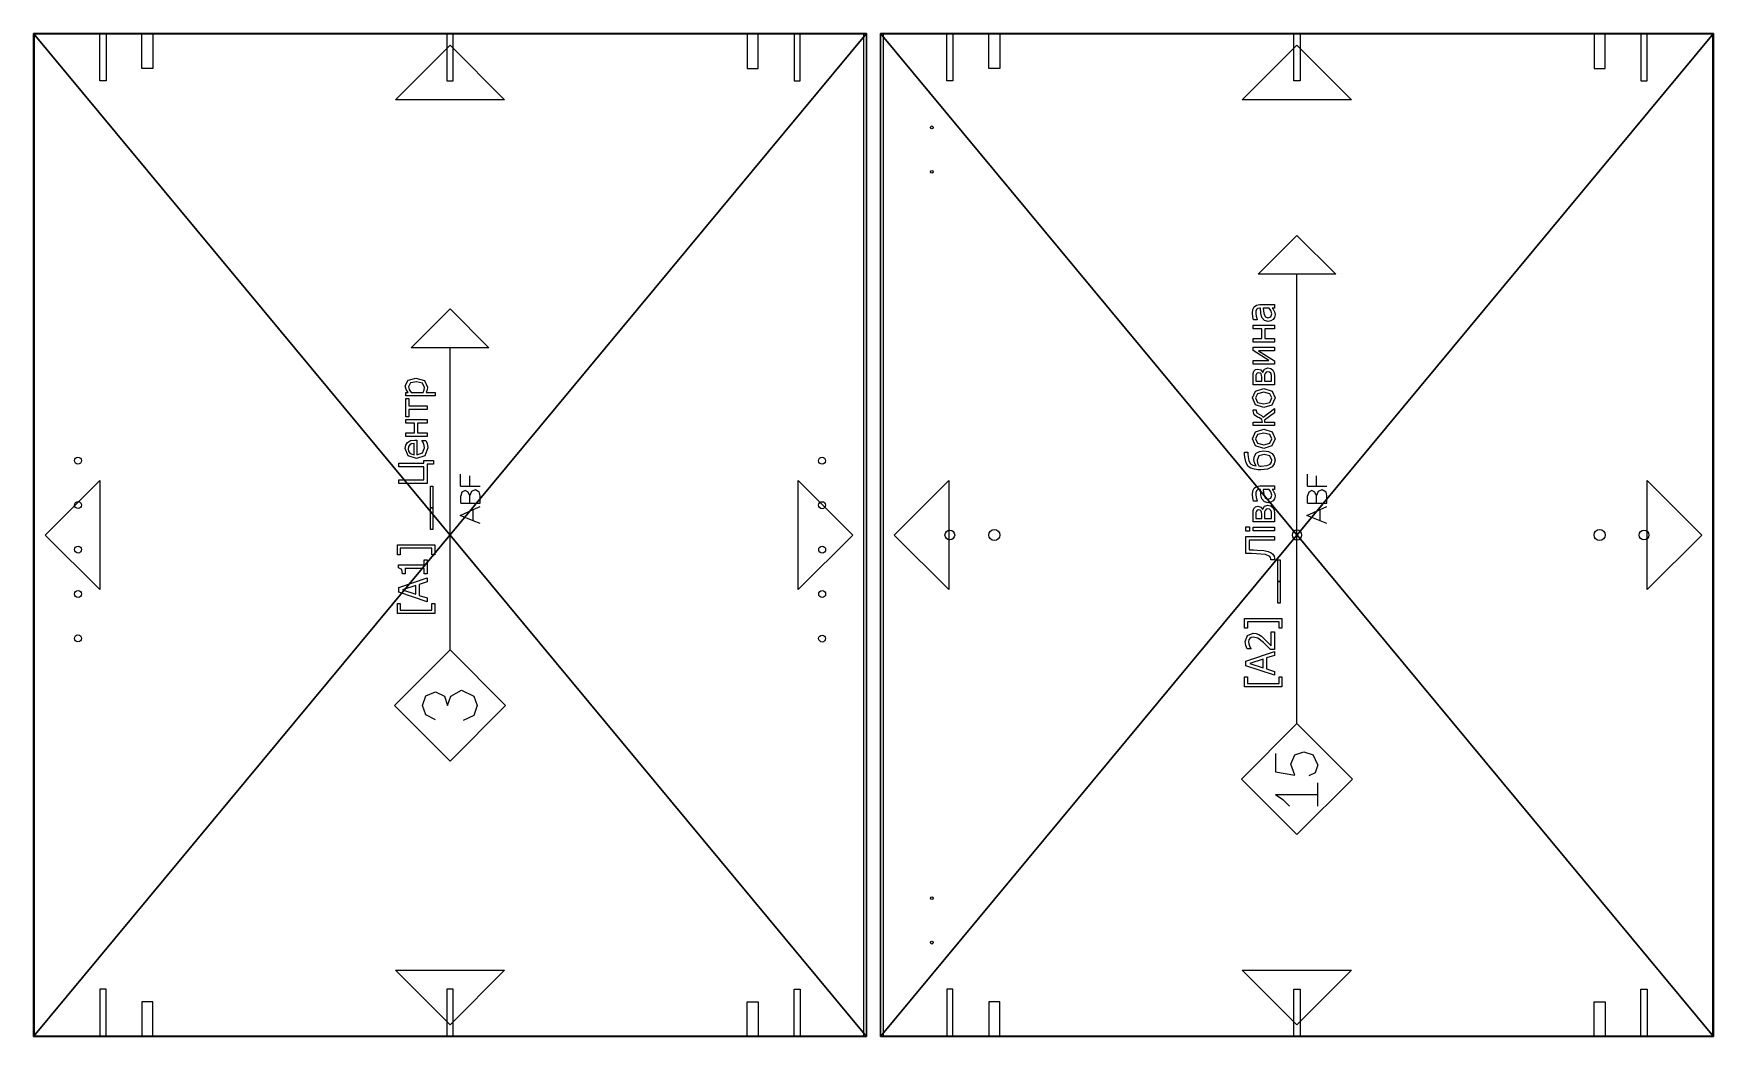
# Model space of a CAD drawing. Header units: millimetres. Extents: x -45532 to 18, y -11338 to 4436.
# Drawn here: x -28634 to -27424, y 0 to 722 of the extents above; entities that cross this region are included whole.
import ezdxf

# ---------------------------------------------------------------- set-up
doc = ezdxf.new("R2010")
doc.units = ezdxf.units.MM
doc.header["$LTSCALE"] = 25.4
doc.layers.get('0').update_dxf_attribs({"true_color": 0xffffff})
for name, color, linetype, true_color in [('-', 216, 'Continuous', 0x770077), ('ABF_cuttingLines', 134, 'Continuous', 0x009987), ('ABF_D5.0_DEPTH8', 252, 'Continuous', 0x777799), ('ABF_edgeBanding', 252, 'Continuous', 0x777799), ('ABF_Label', 190, 'Continuous', 0x9900ff), ('D7-DEPTHF-$44817', 134, 'Continuous', 0x009987), ('D8-DEPTH12-$38878', 252, 'Continuous', 0x777799), ('DEPTH3.0-ARTICLE46331', 134, 'Continuous', 0x009987), ('DSIDE-4.5', 190, 'Continuous', 0x9900ff), ('DSIDE-8', 22, 'Continuous', 0xcc4400), ('Dside4.5', 134, 'Continuous', 0x009987)]:
    doc.layers.add(name, color=color, linetype=linetype, true_color=true_color)

# ---------------------------------------------------------------- blocks, each defined once
blk = doc.blocks.new('Group302#1')
at = {"layer": 'DSIDE-4.5', "color": 0, "extrusion": (0, 1, -4.99939e-16)}
blk.add_circle((0, -9), 2.25, dxfattribs=at)
at = {"layer": 'DSIDE-8', "color": 0, "extrusion": (0, 1, -4.99939e-16)}
blk.add_circle((-32, -9), 4, dxfattribs=at)
blk = doc.blocks.new('Group303#1')
at = {"layer": 'DSIDE-4.5', "color": 0}
blk.add_polyline3d([(2.25, 0, 0), (2.25, 34, 0), (-2.25, 34, 0), (-2.25, 0, 0), (2.25, 0, 0)], close=True, dxfattribs=at)
at = {"layer": 'DSIDE-8', "color": 0}
blk.add_polyline3d([(36, 0, 0), (36, 25, 0), (28, 25, 0), (28, 0, 0), (36, 0, 0)], close=True, dxfattribs=at)
blk = doc.blocks.new('Group306#1')
at = {"layer": 'DSIDE-4.5', "color": 0, "extrusion": (0, 1, -4.99939e-16)}
blk.add_circle((0, -9), 2.25, dxfattribs=at)
at = {"layer": 'DSIDE-8', "color": 0, "extrusion": (0, 1, -4.99939e-16)}
blk.add_circle((32, -9), 4, dxfattribs=at)
blk = doc.blocks.new('Group307#1')
at = {"layer": 'DSIDE-4.5', "color": 0}
blk.add_polyline3d([(-2.25, 0, 0), (-2.25, 34, 0), (2.25, 34, 0), (2.25, 0, 0), (-2.25, 0, 0)], close=True, dxfattribs=at)
at = {"layer": 'DSIDE-8', "color": 0}
blk.add_polyline3d([(-36, 0, 0), (-36, 25, 0), (-28, 25, 0), (-28, 0, 0), (-36, 0, 0)], close=True, dxfattribs=at)
blk = doc.blocks.new('Group310#2')
at = {"layer": 'DSIDE-4.5', "color": 0, "extrusion": (0, -1, 4.99939e-16)}
blk.add_circle((0, -9), 2.25, dxfattribs=at)
at = {"layer": 'DSIDE-8', "color": 0, "extrusion": (0, -1, 4.99939e-16)}
blk.add_circle((32, -9), 4, dxfattribs=at)
blk = doc.blocks.new('Group311#1')
at = {"layer": 'DSIDE-4.5', "color": 0}
blk.add_polyline3d([(2.25, 0, 0), (2.25, -34, 0), (-2.25, -34, 0), (-2.25, 0, 0), (2.25, 0, 0)], close=True, dxfattribs=at)
at = {"layer": 'DSIDE-8', "color": 0}
blk.add_polyline3d([(36, 0, 0), (36, -25, 0), (28, -25, 0), (28, 0, 0), (36, 0, 0)], close=True, dxfattribs=at)
blk = doc.blocks.new('Group314#2')
at = {"layer": 'DSIDE-4.5', "color": 0, "extrusion": (0, -1, 4.99939e-16)}
blk.add_circle((0, -9), 2.25, dxfattribs=at)
at = {"layer": 'DSIDE-8', "color": 0, "extrusion": (0, -1, 4.99939e-16)}
blk.add_circle((-32, -9), 4, dxfattribs=at)
blk = doc.blocks.new('Group315#1')
at = {"layer": 'DSIDE-4.5', "color": 0}
blk.add_polyline3d([(-2.25, 0, 0), (-2.25, -34, 0), (2.25, -34, 0), (2.25, 0, 0), (-2.25, 0, 0)], close=True, dxfattribs=at)
at = {"layer": 'DSIDE-8', "color": 0}
blk.add_polyline3d([(-36, 0, 0), (-36, -25, 0), (-28, -25, 0), (-28, 0, 0), (-36, 0, 0)], close=True, dxfattribs=at)
blk = doc.blocks.new('Group313#2')
at = {"layer": 'Dside4.5', "color": 0, "extrusion": (0, -1, 0)}
blk.add_circle((0, -9), 2.25, dxfattribs=at)
blk = doc.blocks.new('Group314#3')
at = {"layer": 'Dside4.5', "color": 0}
blk.add_polyline3d([(-2.25, 0, 0), (-2.25, 34, 0), (2.25, 34, 0), (2.25, 0, 0), (-2.25, 0, 0)], close=True, dxfattribs=at)
blk = doc.blocks.new('Group316#2')
at = {"layer": 'Dside4.5', "color": 0, "extrusion": (0, 1, 0)}
blk.add_circle((0, -9), 2.25, dxfattribs=at)
blk = doc.blocks.new('Group317#1')
at = {"layer": 'Dside4.5', "color": 0}
blk.add_polyline3d([(2.25, 0, 0), (2.25, -34, 0), (-2.25, -34, 0), (-2.25, 0, 0), (2.25, 0, 0)], close=True, dxfattribs=at)
blk = doc.blocks.new('Group337#1')
at = {"layer": 'D7-DEPTHF-$44817', "color": 0}
blk.add_circle((0, -9), 3.5, dxfattribs=at)
at = {"layer": 'D8-DEPTH12-$38878', "color": 0}
blk.add_circle((32, -9), 4, dxfattribs=at)
blk = doc.blocks.new('Group341#1')
at = {"layer": 'D7-DEPTHF-$44817', "color": 0}
blk.add_circle((0, -9), 3.5, dxfattribs=at)
at = {"layer": 'D8-DEPTH12-$38878', "color": 0}
blk.add_circle((-32, -9), 4, dxfattribs=at)
blk = doc.blocks.new('Group348#1')
at = {"layer": 'D7-DEPTHF-$44817', "color": 0, "extrusion": (0, -4.99939e-16, -1)}
blk.add_circle((0, -9, 18), 3.5, dxfattribs=at)
blk = doc.blocks.new('Group373#1')
at = {"layer": 'DEPTH3.0-ARTICLE46331', "color": 0}
for centre in [(37, 16), (37, -16)]:
    blk.add_circle(centre, 1, dxfattribs=at)
blk = doc.blocks.new('Group375#1')
at = {"layer": 'DEPTH3.0-ARTICLE46331', "color": 0}
for centre in [(37, 16), (37, -16)]:
    blk.add_circle(centre, 1, dxfattribs=at)
blk = doc.blocks.new('Group1131#1')
at = {"layer": 'ABF_Label', "color": 0}
for p, q in [((-69.48, 6.86), (-69.48, 23.92)), ((-69.48, 23.92), (-64.92, 23.92)), ((-64.92, 23.92), (-64.92, 22.67)), ((-64.15, 10.29), (-59.76, 23.33)), ((-59.76, 23.33), (-57.62, 23.33)), ((-57.62, 23.33), (-53.22, 10.29)), ((-52.08, 22.82), (-50.57, 23.35)), ((-50.57, 23.35), (-48.74, 23.6)), ((-48.74, 23.6), (-45.88, 22.64)), ((-42.66, 22.67), (-42.66, 23.92)), ((-42.66, 23.92), (-38.1, 23.92)), ((-38.1, 23.92), (-38.1, 6.86)), ((-8.47, 20.74), (-8.4, 23.33)), ((-8.4, 23.33), (-0.63, 23.33)), ((-0.63, 23.33), (-0.63, 10.29)), ((1.81, 21.71), (1.81, 23.42)), ((1.81, 23.42), (3.68, 23.42)), ((3.68, 23.42), (3.68, 21.71)), ((31.37, 22.26), (32.99, 23.29)), ((32.99, 23.29), (35.65, 23.82)), ((35.65, 23.82), (36.91, 23.92)), ((36.91, 23.92), (37.93, 24)), ((37.93, 24), (37.93, 22.48)), ((-64.92, 22.67), (-67.94, 22.67)), ((-67.94, 22.67), (-67.94, 8.11)), ((-58.73, 21.56), (-60.74, 15.42)), ((-60.74, 15.42), (-56.72, 15.42)), ((-56.72, 15.42), (-58.73, 21.56)), ((-52.08, 20.96), (-52.08, 22.82)), ((-51.99, 20.96), (-52.08, 20.96)), ((-51.44, 21.32), (-51.99, 20.96)), ((-50.73, 21.68), (-51.44, 21.32)), ((-49.81, 21.97), (-50.73, 21.68)), ((-48.87, 22.09), (-49.81, 21.97)), ((-49.21, 15.27), (-47.18, 17.89)), ((-47.98, 21.96), (-48.87, 22.09)), ((-47.27, 21.56), (-47.98, 21.96)), ((-46.81, 20.88), (-47.27, 21.56)), ((-46.3, 16.27), (-47.27, 15.17)), ((-47.18, 17.89), (-46.64, 19.93)), ((-46.64, 19.93), (-46.81, 20.88)), ((-45.52, 17.4), (-46.3, 16.27)), ((-45.88, 22.64), (-44.85, 20.01)), ((-45.03, 18.6), (-45.52, 17.4)), ((-44.85, 20.01), (-45.03, 18.6)), ((-39.64, 22.67), (-42.66, 22.67)), ((-39.64, 8.11), (-39.64, 22.67)), ((-8.95, 14.43), (-8.56, 18.47)), ((-8.56, 18.47), (-8.47, 20.74)), ((-6.9, 18.17), (-7.12, 15.12)), ((-6.83, 19.86), (-6.9, 18.17)), ((-6.76, 21.79), (-6.83, 19.86)), ((-2.36, 21.79), (-6.76, 21.79)), ((-2.36, 10.29), (-2.36, 21.79)), ((3.68, 21.71), (1.81, 21.71)), ((1.92, 10.29), (1.92, 20.07)), ((1.92, 20.07), (3.57, 20.07)), ((3.57, 20.07), (3.57, 10.29)), ((5.99, 10.29), (5.99, 20.07)), ((5.99, 20.07), (9.58, 20.07)), ((9.18, 18.76), (7.62, 18.76)), ((7.62, 18.76), (7.62, 16.08)), ((7.62, 16.08), (9.51, 16.08)), ((10.27, 18.73), (9.18, 18.76)), ((9.51, 16.08), (10.37, 16.14)), ((9.58, 20.07), (11.15, 20.01)), ((10.97, 18.53), (10.27, 18.73)), ((10.37, 16.14), (10.93, 16.38)), ((10.93, 16.38), (11.34, 16.85)), ((11.35, 18.15), (10.97, 18.53)), ((11.15, 20.01), (12.14, 19.67)), ((11.34, 16.85), (11.46, 17.57)), ((11.46, 17.57), (11.35, 18.15)), ((12.77, 16.57), (11.74, 15.7)), ((11.74, 15.7), (11.78, 15.64)), ((11.78, 15.64), (13.12, 14.83)), ((12.14, 19.67), (12.91, 18.93)), ((13.15, 17.82), (12.77, 16.57)), ((12.91, 18.93), (13.15, 17.82)), ((15.14, 14.86), (16.5, 15.99)), ((15.51, 19.86), (16.81, 20.15)), ((15.51, 18.19), (15.51, 19.86)), ((15.6, 18.19), (15.51, 18.19)), ((17.14, 18.69), (15.6, 18.19)), ((16.5, 15.99), (18.44, 16.51)), ((16.81, 20.15), (18.49, 20.31)), ((18.49, 18.86), (17.14, 18.69)), ((18.44, 16.51), (20.86, 16.73)), ((18.49, 20.31), (20.19, 20.15)), ((19.42, 18.79), (18.49, 18.86)), ((20.86, 15.42), (19.37, 15.27)), ((20.19, 18.52), (19.42, 18.79)), ((20.19, 20.15), (21.44, 19.58)), ((20.68, 17.98), (20.19, 18.52)), ((20.86, 17.04), (20.68, 17.98)), ((20.86, 16.73), (20.86, 17.04)), ((20.86, 12.7), (20.86, 15.42)), ((21.44, 19.58), (22.23, 18.54)), ((22.23, 18.54), (22.5, 16.98)), ((22.5, 16.98), (22.5, 10.29)), ((29.81, 16.51), (29.87, 17.85)), ((30.15, 13.41), (29.81, 16.51)), ((29.87, 17.85), (30.12, 19.47)), ((30.12, 19.47), (30.59, 21.03)), ((30.59, 21.03), (31.37, 22.26)), ((31.52, 16.84), (31.5, 16.29)), ((31.5, 16.29), (31.75, 13.81)), ((31.55, 17.36), (31.52, 16.84)), ((32.81, 17.99), (31.55, 17.36)), ((31.89, 20.19), (31.58, 18.63)), ((31.58, 18.63), (32.97, 19.41)), ((32.47, 21.27), (31.89, 20.19)), ((33.93, 22.01), (32.47, 21.27)), ((34.18, 18.23), (32.81, 17.99)), ((32.97, 19.41), (34.57, 19.73)), ((35.77, 22.33), (33.93, 22.01)), ((36.18, 17.39), (34.18, 18.23)), ((34.57, 19.73), (36.08, 19.47)), ((36.96, 22.42), (35.77, 22.33)), ((36.08, 19.47), (37.35, 18.63)), ((36.88, 15), (36.18, 17.39)), ((37.93, 22.48), (36.96, 22.42)), ((37.35, 18.63), (38.24, 17.16)), ((38.24, 17.16), (38.55, 15.1)), ((39.58, 15.18), (40.79, 18.99)), ((40.79, 18.99), (43.96, 20.35)), ((41.98, 18), (41.28, 15.18)), ((43.96, 18.93), (41.98, 18)), ((43.96, 20.35), (47.13, 18.99)), ((45.93, 18), (43.96, 18.93)), ((46.63, 15.18), (45.93, 18)), ((47.13, 18.99), (48.33, 15.18)), ((50.02, 10.29), (50.02, 20.07)), ((50.02, 20.07), (51.66, 20.07)), ((51.66, 20.07), (51.66, 15.82)), ((51.66, 15.82), (52.75, 16.09)), ((52.75, 16.09), (53.52, 17.09)), ((53.52, 17.09), (53.73, 17.6)), ((53.73, 17.6), (53.92, 18.1)), ((54.64, 16.15), (53.9, 15.49)), ((53.9, 15.49), (57.89, 10.29)), ((53.92, 18.1), (54.99, 19.63)), ((55.22, 17.33), (54.64, 16.15)), ((54.99, 19.63), (56.77, 20.07)), ((55.8, 18.37), (55.22, 17.33)), ((56.84, 18.66), (55.8, 18.37)), ((56.77, 20.07), (57.22, 20.07)), ((57.22, 18.66), (56.84, 18.66)), ((57.22, 20.07), (57.22, 18.66)), ((58.26, 15.18), (59.46, 18.99)), ((59.46, 18.99), (62.64, 20.35)), ((60.65, 18), (59.96, 15.18)), ((62.64, 18.93), (60.65, 18)), ((62.64, 20.35), (65.81, 18.99)), ((64.61, 18), (62.64, 18.93)), ((65.3, 15.18), (64.61, 18)), ((65.81, 18.99), (67, 15.18)), ((68.69, 10.29), (68.69, 20.07)), ((68.69, 20.07), (72.28, 20.07)), ((71.89, 18.76), (70.32, 18.76)), ((70.32, 18.76), (70.32, 16.08)), ((70.32, 16.08), (72.21, 16.08)), ((72.97, 18.73), (71.89, 18.76)), ((72.21, 16.08), (73.07, 16.14)), ((72.28, 20.07), (73.86, 20.01)), ((73.67, 18.53), (72.97, 18.73)), ((73.07, 16.14), (73.63, 16.38)), ((73.63, 16.38), (74.04, 16.85)), ((74.05, 18.15), (73.67, 18.53)), ((73.86, 20.01), (74.85, 19.67)), ((74.04, 16.85), (74.16, 17.57)), ((74.16, 17.57), (74.05, 18.15)), ((75.47, 16.57), (74.44, 15.7)), ((74.44, 15.7), (74.49, 15.64)), ((74.49, 15.64), (75.82, 14.83)), ((74.85, 19.67), (75.61, 18.93)), ((75.85, 17.82), (75.47, 16.57)), ((75.61, 18.93), (75.85, 17.82)), ((78.1, 10.29), (78.1, 20.07)), ((78.1, 20.07), (79.73, 20.07)), ((84.19, 17.59), (79.59, 10.29)), ((79.73, 20.07), (79.73, 12.89)), ((79.73, 12.89), (84.28, 20.07)), ((84.19, 10.29), (84.19, 17.59)), ((84.28, 20.07), (85.82, 20.07)), ((85.82, 20.07), (85.82, 10.29)), ((88.2, 10.29), (88.2, 20.07)), ((88.2, 20.07), (89.85, 20.07)), ((89.85, 20.07), (89.85, 16.12)), ((89.85, 16.12), (94.28, 16.12)), ((94.28, 16.12), (94.28, 20.07)), ((94.28, 20.07), (95.93, 20.07)), ((95.93, 20.07), (95.93, 10.29)), ((98.05, 14.86), (99.41, 15.99)), ((98.42, 19.86), (99.72, 20.15)), ((98.42, 18.19), (98.42, 19.86)), ((98.51, 18.19), (98.42, 18.19)), ((100.05, 18.69), (98.51, 18.19)), ((99.41, 15.99), (101.35, 16.51)), ((99.72, 20.15), (101.4, 20.31)), ((101.39, 18.86), (100.05, 18.69)), ((101.35, 16.51), (103.77, 16.73)), ((102.33, 18.79), (101.39, 18.86)), ((101.4, 20.31), (103.1, 20.15)), ((103.77, 15.42), (102.28, 15.27)), ((103.1, 18.52), (102.33, 18.79)), ((103.1, 20.15), (104.35, 19.58)), ((103.59, 17.98), (103.1, 18.52)), ((103.77, 17.04), (103.59, 17.98)), ((103.77, 16.73), (103.77, 17.04)), ((103.77, 12.7), (103.77, 15.42)), ((104.35, 19.58), (105.14, 18.54)), ((105.14, 18.54), (105.41, 16.98)), ((105.41, 16.98), (105.41, 10.29)), ((-118.68, 9.79), (-120.94, 6.39)), ((-118.68, 9.79), (-118.68, -9.63)), ((-108.29, 9.79), (-109.88, 0.95)), ((-99.87, 9.79), (-108.29, 9.79)), ((-67.94, 8.11), (-64.92, 8.11)), ((-64.92, 8.11), (-64.92, 6.86)), ((-62.4, 10.29), (-64.15, 10.29)), ((-61.22, 13.93), (-62.4, 10.29)), ((-56.23, 13.93), (-61.22, 13.93)), ((-55.05, 10.29), (-56.23, 13.93)), ((-53.22, 10.29), (-55.05, 10.29)), ((-52.35, 12.12), (-50.72, 13.7)), ((-52.35, 10.29), (-52.35, 12.12)), ((-44.31, 10.29), (-52.35, 10.29)), ((-50.72, 13.7), (-49.21, 15.27)), ((-49.1, 13.31), (-50.72, 11.79)), ((-50.72, 11.79), (-44.31, 11.79)), ((-47.27, 15.17), (-49.1, 13.31)), ((-44.31, 11.79), (-44.31, 10.29)), ((-42.66, 6.86), (-42.66, 8.11)), ((-42.66, 8.11), (-39.64, 8.11)), ((-31.19, 7.66), (-31.19, 8.8)), ((-31.19, 8.8), (-21.39, 8.8)), ((-21.39, 8.8), (-21.11, 8.8)), ((-21.39, 7.66), (-21.39, 8.8)), ((-21.39, 8.8), (-11.32, 8.8)), ((-21.11, 8.8), (-21.11, 7.66)), ((-11.33, 10.29), (-11.33, 11.97)), ((-11.33, 11.97), (-11.21, 11.97)), ((-11.04, 10.28), (-11.33, 10.29)), ((-11.32, 8.8), (-11.32, 7.66)), ((-11.21, 11.97), (-11.06, 11.96)), ((-11.06, 11.96), (-10.87, 11.95)), ((-10.66, 10.27), (-11.04, 10.28)), ((-10.87, 11.95), (-10.29, 12.04)), ((-9.62, 10.44), (-10.66, 10.27)), ((-10.29, 12.04), (-9.82, 12.34)), ((-9.82, 12.34), (-8.95, 14.43)), ((-8.77, 10.98), (-9.62, 10.44)), ((-8.08, 11.81), (-8.77, 10.98)), ((-7.52, 13.09), (-8.08, 11.81)), ((-7.12, 15.12), (-7.52, 13.09)), ((-0.63, 10.29), (-2.36, 10.29)), ((3.57, 10.29), (1.92, 10.29)), ((9.83, 10.29), (5.99, 10.29)), ((9.55, 14.8), (7.62, 14.8)), ((7.62, 14.8), (7.62, 11.61)), ((7.62, 11.61), (9.04, 11.61)), ((9.04, 11.61), (10.42, 11.68)), ((10.52, 14.77), (9.55, 14.8)), ((11.39, 10.45), (9.83, 10.29)), ((10.42, 11.68), (11.26, 11.96)), ((11.18, 14.58), (10.52, 14.77)), ((11.82, 14.04), (11.18, 14.58)), ((11.26, 11.96), (11.79, 12.48)), ((12.64, 11.08), (11.39, 10.45)), ((11.79, 12.48), (11.96, 13.24)), ((11.96, 13.24), (11.82, 14.04)), ((13.39, 11.99), (12.64, 11.08)), ((13.12, 14.83), (13.66, 13.25)), ((13.66, 13.25), (13.39, 11.99)), ((14.71, 13.13), (15.14, 14.86)), ((14.95, 11.88), (14.71, 13.13)), ((15.58, 10.89), (14.95, 11.88)), ((16.53, 10.25), (15.58, 10.89)), ((16.84, 14.39), (16.41, 13.23)), ((16.41, 13.23), (16.88, 11.96)), ((17.68, 10.02), (16.53, 10.25)), ((17.92, 15.01), (16.84, 14.39)), ((16.88, 11.96), (18.27, 11.54)), ((18.82, 10.14), (17.68, 10.02)), ((19.37, 15.27), (17.92, 15.01)), ((18.27, 11.54), (19.68, 11.87)), ((19.67, 10.49), (18.82, 10.14)), ((20.32, 10.92), (19.67, 10.49)), ((19.68, 11.87), (20.86, 12.7)), ((20.86, 11.33), (20.32, 10.92)), ((20.86, 10.29), (20.86, 11.33)), ((22.5, 10.29), (20.86, 10.29)), ((31.16, 11.32), (30.15, 13.41)), ((32.47, 10.34), (31.16, 11.32)), ((31.75, 13.81), (32.43, 12.31)), ((32.43, 12.31), (33.26, 11.64)), ((34.15, 10.02), (32.47, 10.34)), ((33.26, 11.64), (34.22, 11.45)), ((35.82, 10.37), (34.15, 10.02)), ((34.22, 11.45), (36.18, 12.4)), ((37.22, 11.39), (35.82, 10.37)), ((36.18, 12.4), (36.88, 15)), ((38.19, 13.01), (37.22, 11.39)), ((38.55, 15.1), (38.19, 13.01)), ((40.75, 11.41), (39.58, 15.18)), ((43.96, 10.02), (40.75, 11.41)), ((41.28, 15.18), (41.98, 12.39)), ((41.98, 12.39), (43.96, 11.44)), ((43.96, 11.44), (45.93, 12.37)), ((47.13, 11.36), (43.96, 10.02)), ((45.93, 12.37), (46.63, 15.18)), ((48.33, 15.18), (47.13, 11.36)), ((51.66, 10.29), (50.02, 10.29)), ((52.49, 14.8), (51.66, 14.8)), ((51.66, 14.8), (51.66, 10.29)), ((55.84, 10.29), (52.49, 14.8)), ((57.89, 10.29), (55.84, 10.29)), ((59.43, 11.41), (58.26, 15.18)), ((62.64, 10.02), (59.43, 11.41)), ((59.96, 15.18), (60.65, 12.39)), ((60.65, 12.39), (62.64, 11.44)), ((62.64, 11.44), (64.6, 12.37)), ((65.81, 11.36), (62.64, 10.02)), ((64.6, 12.37), (65.3, 15.18)), ((67, 15.18), (65.81, 11.36)), ((72.53, 10.29), (68.69, 10.29)), ((72.25, 14.8), (70.32, 14.8)), ((70.32, 14.8), (70.32, 11.61)), ((70.32, 11.61), (71.75, 11.61)), ((71.75, 11.61), (73.12, 11.68)), ((73.23, 14.77), (72.25, 14.8)), ((74.1, 10.45), (72.53, 10.29)), ((73.12, 11.68), (73.96, 11.96)), ((73.88, 14.58), (73.23, 14.77)), ((74.52, 14.04), (73.88, 14.58)), ((73.96, 11.96), (74.5, 12.48)), ((75.35, 11.08), (74.1, 10.45)), ((74.5, 12.48), (74.66, 13.24)), ((74.66, 13.24), (74.52, 14.04)), ((76.09, 11.99), (75.35, 11.08)), ((75.82, 14.83), (76.36, 13.25)), ((76.36, 13.25), (76.09, 11.99)), ((79.59, 10.29), (78.1, 10.29)), ((85.82, 10.29), (84.19, 10.29)), ((89.85, 10.29), (88.2, 10.29)), ((94.28, 14.7), (89.85, 14.7)), ((89.85, 14.7), (89.85, 10.29)), ((94.28, 10.29), (94.28, 14.7)), ((95.93, 10.29), (94.28, 10.29)), ((97.62, 13.13), (98.05, 14.86)), ((97.86, 11.88), (97.62, 13.13)), ((98.49, 10.89), (97.86, 11.88)), ((99.44, 10.25), (98.49, 10.89)), ((99.75, 14.39), (99.32, 13.23)), ((99.32, 13.23), (99.79, 11.96)), ((100.59, 10.02), (99.44, 10.25)), ((100.83, 15.01), (99.75, 14.39)), ((99.79, 11.96), (101.18, 11.54)), ((101.73, 10.14), (100.59, 10.02)), ((102.28, 15.27), (100.83, 15.01)), ((101.18, 11.54), (102.59, 11.87)), ((102.58, 10.49), (101.73, 10.14)), ((103.23, 10.92), (102.58, 10.49)), ((102.59, 11.87), (103.77, 12.7)), ((103.77, 11.33), (103.23, 10.92)), ((103.77, 10.29), (103.77, 11.33)), ((105.41, 10.29), (103.77, 10.29)), ((-120.94, 6.39), (-124.02, 3.41)), ((-109.88, 0.95), (-104.77, 2.81)), ((-104.77, 2.81), (-100.5, 0.95)), ((-100.5, 0.95), (-99.13, -3.13)), ((-86.17, 0), (119.19, 0)), ((-64.92, 6.86), (-69.48, 6.86)), ((-38.1, 6.86), (-42.66, 6.86)), ((-21.39, 7.66), (-31.19, 7.66)), ((-21.11, 7.66), (-21.39, 7.66)), ((-11.32, 7.66), (-21.39, 7.66)), ((-108.69, -8.28), (-110.13, -5.45)), ((-105.02, -9.63), (-100.5, -7.38)), ((-99.13, -3.13), (-100.5, -7.38)), ((6.49, -10.57), (8.95, -4.58)), ((8.95, -4.58), (11.61, -10.57)), ((14.53, -4.88), (17.96, -4.88)), ((14.53, -4.88), (14.53, -8.98)), ((19.51, -5.38), (17.96, -4.88)), ((20.29, -6.84), (19.51, -5.38)), ((19.55, -8.25), (20.29, -6.84)), ((22.27, -4.79), (22.27, -8.97)), ((22.27, -4.79), (27.81, -4.79)), ((-124.02, -9.63), (-118.68, -9.63)), ((-118.68, -9.63), (-113.34, -9.63)), ((-105.02, -9.63), (-108.69, -8.28)), ((5.21, -13.72), (6.49, -10.57)), ((6.49, -10.57), (11.61, -10.57)), ((11.61, -10.57), (13.01, -13.72)), ((14.53, -8.98), (14.53, -13.72)), ((14.53, -8.98), (17.96, -8.98)), ((14.53, -13.72), (17.96, -13.72)), ((17.96, -8.98), (19.55, -8.25)), ((17.96, -8.98), (20.04, -9.9)), ((17.96, -13.72), (19.76, -13.36)), ((20.74, -11.59), (19.76, -13.36)), ((20.04, -9.9), (20.74, -11.59)), ((22.27, -8.97), (27.09, -8.97)), ((22.27, -8.97), (22.27, -13.72))]:
    blk.add_line(p, q, dxfattribs=at)
for points in [[(-86.17, 0, 0), (-111.57, -25.4, 0), (-136.97, 0, 0), (-111.57, 25.4, 0), (-86.17, 0, 0)], [(119.19, 17.78, 0), (136.97, 0, 0), (119.19, -17.78, 0), (119.19, 17.78, 0)]]:
    blk.add_polyline3d(points, close=True, dxfattribs=at)
blk = doc.blocks.new('Group1794#1')
at = {"layer": 'ABF_cuttingLines', "color": 0}
blk.add_polyline3d([(10878.9, 18.4, 0), (10878.9, 739.6, 0), (10281.3, 739.6, 0), (10281.3, 18.4, 0), (10878.9, 18.4, 0)], close=True, dxfattribs=at)
blk = doc.blocks.new('Group1795#1')
at = {"layer": 'ABF_edgeBanding', "color": 0}
for points in [[(10579.3, 731.7, 0), (10618.6, 692.4, 0), (10539.9, 692.4, 0), (10579.3, 731.7, 0)], [(10289.1, 379, 0), (10328.5, 418.3, 0), (10328.5, 339.7, 0), (10289.1, 379, 0)], [(10871, 379, 0), (10831.6, 339.7, 0), (10831.6, 418.3, 0), (10871, 379, 0)], [(10579.3, 26.3, 0), (10539.9, 65.6, 0), (10618.6, 65.6, 0), (10579.3, 26.3, 0)]]:
    blk.add_polyline3d(points, close=True, dxfattribs=at)
blk = doc.blocks.new('_____#100')
at = {"color": 0}
for p, q in [((10279.3, 740), (10279.3, 18)), ((10879.3, 740), (10279.3, 740)), ((10879.3, 740, 18), (10279.3, 740, 18)), ((10279.3, 740, 18), (10279.3, 18, 18)), ((10879.3, 740), (10279.3, 740)), ((10279.3, 740), (10279.3, 740, 18)), ((10879.3, 740, 18), (10279.3, 740, 18)), ((10279.3, 740), (10279.3, 18)), ((10279.3, 740, 18), (10279.3, 18, 18)), ((10279.3, 740), (10279.3, 740, 18)), ((10879.3, 18), (10879.3, 740)), ((10879.3, 18, 18), (10879.3, 740, 18)), ((10879.3, 18), (10879.3, 740)), ((10879.3, 740), (10879.3, 740, 18)), ((10879.3, 18, 18), (10879.3, 740, 18)), ((10879.3, 740), (10879.3, 740, 18)), ((10279.3, 18), (10879.3, 18)), ((10279.3, 18, 18), (10879.3, 18, 18)), ((10279.3, 18), (10879.3, 18)), ((10279.3, 18, 18), (10879.3, 18, 18)), ((10279.3, 18), (10279.3, 18, 18)), ((10279.3, 18), (10279.3, 18, 18)), ((10879.3, 18), (10879.3, 18, 18)), ((10879.3, 18), (10879.3, 18, 18))]:
    blk.add_line(p, q, dxfattribs=at)
for name, p in [('Group310#2', (10329.3, 740, 18)), ('Group311#1', (10329.3, 740, 18)), ('Group314#2', (10829.3, 740, 18)), ('Group315#1', (10829.3, 740, 18)), ('Group316#2', (10579.3, 740, 18)), ('Group317#1', (10579.3, 740, 18)), ('Group375#1', (10279.3, 656.5, 18)), ('Group337#1', (10329.3, 388, 18)), ('Group341#1', (10829.3, 388, 18)), ('Group348#1', (10579.3, 388, 18)), ('Group373#1', (10279.3, 101.5, 18)), ('Group303#1', (10329.3, 18, 18)), ('Group307#1', (10829.3, 18, 18)), ('Group314#3', (10579.3, 18, 18)), ('Group302#1', (10329.3, 18, 18)), ('Group306#1', (10829.3, 18, 18)), ('Group313#2', (10579.3, 18, 18))]:
    blk.add_blockref(name, p, dxfattribs=at)
at = {"layer": 'ABF_cuttingLines', "color": 0}
blk.add_blockref('Group1794#1', (0, 0, 18), dxfattribs=at)
at = {"layer": 'ABF_edgeBanding', "color": 0}
blk.add_blockref('Group1795#1', (0, 0, 18), dxfattribs=at)
at = {"layer": 'ABF_Label', "color": 0, "xscale": 1.574803149606299, "yscale": 1.574803149606299, "rotation": 90}
blk.add_blockref('Group1131#1', (10579.3, 379, 18), dxfattribs=at)
at = {"color": 0}
mesh = blk.add_polyface(dxfattribs=at)
corners = [(10879.3, 740), (10279.3, 18), (10279.3, 740), (10879.3, 18)]
mesh.append_faces([[corners[k] for k in face] for face in [(0, 1, 2), (1, 0, 3)]], dxfattribs={"vtx0": -1, "color": 0})
at = {"color": 7, "true_color": 0xffffff}
mesh = blk.add_polyface(dxfattribs=at)
corners = [(10879.3, 18, 18), (10279.3, 740, 18), (10279.3, 18, 18), (10879.3, 740, 18)]
mesh.append_faces([[corners[k] for k in face] for face in [(0, 1, 2), (1, 0, 3)]], dxfattribs={"vtx0": -1, "color": 7})
at = {"color": 0}
mesh = blk.add_polyface(dxfattribs=at)
corners = [(10279.3, 740, 18), (10879.3, 740), (10279.3, 740), (10879.3, 740, 18)]
mesh.append_faces([[corners[k] for k in face] for face in [(0, 1, 2), (1, 0, 3)]], dxfattribs={"vtx0": -1, "color": 0})
mesh = blk.add_polyface(dxfattribs=at)
corners = [(10279.3, 740, 18), (10279.3, 18), (10279.3, 18, 18), (10279.3, 740)]
mesh.append_faces([[corners[k] for k in face] for face in [(0, 1, 2), (1, 0, 3)]], dxfattribs={"vtx0": -1, "color": 0})
mesh = blk.add_polyface(dxfattribs=at)
corners = [(10879.3, 740), (10879.3, 18, 18), (10879.3, 18), (10879.3, 740, 18)]
mesh.append_faces([[corners[k] for k in face] for face in [(0, 1, 2), (1, 0, 3)]], dxfattribs={"vtx0": -1, "color": 0})
mesh = blk.add_polyface(dxfattribs=at)
corners = [(10879.3, 18, 18), (10279.3, 18), (10879.3, 18), (10279.3, 18, 18)]
mesh.append_faces([[corners[k] for k in face] for face in [(0, 1, 2), (1, 0, 3)]], dxfattribs={"vtx0": -1, "color": 0})
blk = doc.blocks.new('Group101#1')
at = {"layer": 'DSIDE-4.5', "color": 0, "extrusion": (0, 1, -4.99939e-16)}
blk.add_circle((0, -9), 2.25, dxfattribs=at)
at = {"layer": 'DSIDE-8', "color": 0, "extrusion": (0, 1, -4.99939e-16)}
blk.add_circle((-32, -9), 4, dxfattribs=at)
blk = doc.blocks.new('Group102#1')
at = {"layer": 'DSIDE-4.5', "color": 0}
blk.add_polyline3d([(2.25, 0, 0), (2.25, 34, 0), (-2.25, 34, 0), (-2.25, 0, 0), (2.25, 0, 0)], close=True, dxfattribs=at)
at = {"layer": 'DSIDE-8', "color": 0}
blk.add_polyline3d([(36, 0, 0), (36, 25, 0), (28, 25, 0), (28, 0, 0), (36, 0, 0)], close=True, dxfattribs=at)
blk = doc.blocks.new('Group105#1')
at = {"layer": 'DSIDE-4.5', "color": 0, "extrusion": (0, 1, -4.99939e-16)}
blk.add_circle((0, -9), 2.25, dxfattribs=at)
at = {"layer": 'DSIDE-8', "color": 0, "extrusion": (0, 1, -4.99939e-16)}
blk.add_circle((32, -9), 4, dxfattribs=at)
blk = doc.blocks.new('Group106#1')
at = {"layer": 'DSIDE-4.5', "color": 0}
blk.add_polyline3d([(-2.25, 0, 0), (-2.25, 34, 0), (2.25, 34, 0), (2.25, 0, 0), (-2.25, 0, 0)], close=True, dxfattribs=at)
at = {"layer": 'DSIDE-8', "color": 0}
blk.add_polyline3d([(-36, 0, 0), (-36, 25, 0), (-28, 25, 0), (-28, 0, 0), (-36, 0, 0)], close=True, dxfattribs=at)
blk = doc.blocks.new('Group109#1')
at = {"layer": 'DSIDE-4.5', "color": 0, "extrusion": (0, -1, 4.99939e-16)}
blk.add_circle((0, -9), 2.25, dxfattribs=at)
at = {"layer": 'DSIDE-8', "color": 0, "extrusion": (0, -1, 4.99939e-16)}
blk.add_circle((32, -9), 4, dxfattribs=at)
blk = doc.blocks.new('Group110#1')
at = {"layer": 'DSIDE-4.5', "color": 0}
blk.add_polyline3d([(2.25, 0, 0), (2.25, -34, 0), (-2.25, -34, 0), (-2.25, 0, 0), (2.25, 0, 0)], close=True, dxfattribs=at)
at = {"layer": 'DSIDE-8', "color": 0}
blk.add_polyline3d([(36, 0, 0), (36, -25, 0), (28, -25, 0), (28, 0, 0), (36, 0, 0)], close=True, dxfattribs=at)
blk = doc.blocks.new('Group113#1')
at = {"layer": 'DSIDE-4.5', "color": 0, "extrusion": (0, -1, 4.99939e-16)}
blk.add_circle((0, -9), 2.25, dxfattribs=at)
at = {"layer": 'DSIDE-8', "color": 0, "extrusion": (0, -1, 4.99939e-16)}
blk.add_circle((-32, -9), 4, dxfattribs=at)
blk = doc.blocks.new('Group114#1')
at = {"layer": 'DSIDE-4.5', "color": 0}
blk.add_polyline3d([(-2.25, 0, 0), (-2.25, -34, 0), (2.25, -34, 0), (2.25, 0, 0), (-2.25, 0, 0)], close=True, dxfattribs=at)
at = {"layer": 'DSIDE-8', "color": 0}
blk.add_polyline3d([(-36, 0, 0), (-36, -25, 0), (-28, -25, 0), (-28, 0, 0), (-36, 0, 0)], close=True, dxfattribs=at)
blk = doc.blocks.new('Group112#2')
at = {"layer": 'Dside4.5', "color": 0, "extrusion": (0, -1, 0)}
blk.add_circle((0, -9), 2.25, dxfattribs=at)
blk = doc.blocks.new('Group113#2')
at = {"layer": 'Dside4.5', "color": 0}
blk.add_polyline3d([(-2.25, 0, 0), (-2.25, 34, 0), (2.25, 34, 0), (2.25, 0, 0), (-2.25, 0, 0)], close=True, dxfattribs=at)
blk = doc.blocks.new('Group115#1')
at = {"layer": 'Dside4.5', "color": 0, "extrusion": (0, 1, 0)}
blk.add_circle((0, -9), 2.25, dxfattribs=at)
blk = doc.blocks.new('Group116#1')
at = {"layer": 'Dside4.5', "color": 0}
blk.add_polyline3d([(2.25, 0, 0), (2.25, -34, 0), (-2.25, -34, 0), (-2.25, 0, 0), (2.25, 0, 0)], close=True, dxfattribs=at)
blk = doc.blocks.new('Group#561')
at = {"layer": 'ABF_D5.0_DEPTH8', "color": 0, "extrusion": (1, 1.48988e-08, 2.29886e-14)}
blk.add_circle((2.5, 2.5, 0), 2.5, dxfattribs=at)
blk = doc.blocks.new('Group#562')
at = {"layer": 'ABF_D5.0_DEPTH8', "color": 0, "extrusion": (1, 1.48988e-08, 2.29886e-14)}
blk.add_circle((2.5, 2.5, 0), 2.5, dxfattribs=at)
blk = doc.blocks.new('Group#563')
at = {"layer": 'ABF_D5.0_DEPTH8', "color": 0, "extrusion": (1, 1.48988e-08, 2.29886e-14)}
blk.add_circle((2.5, 2.5, 0), 2.5, dxfattribs=at)
blk = doc.blocks.new('Group#564')
at = {"layer": 'ABF_D5.0_DEPTH8', "color": 0, "extrusion": (1, 1.48988e-08, 2.29886e-14)}
blk.add_circle((2.5, 2.5, 0), 2.5, dxfattribs=at)
blk = doc.blocks.new('Group#565')
at = {"layer": 'ABF_D5.0_DEPTH8', "color": 0, "extrusion": (1, 1.48988e-08, 2.29886e-14)}
blk.add_circle((2.5, 2.5, 0), 2.5, dxfattribs=at)
blk = doc.blocks.new('Group#566')
at = {"layer": 'ABF_D5.0_DEPTH8', "color": 0, "extrusion": (1, 1.48988e-08, 2.29886e-14)}
blk.add_circle((2.5, 2.5, 0), 2.5, dxfattribs=at)
blk = doc.blocks.new('Group#567')
at = {"layer": 'ABF_D5.0_DEPTH8', "color": 0, "extrusion": (1, 1.48988e-08, 2.29886e-14)}
blk.add_circle((2.5, 2.5, 0), 2.5, dxfattribs=at)
blk = doc.blocks.new('Group#568')
at = {"layer": 'ABF_D5.0_DEPTH8', "color": 0, "extrusion": (1, 1.48988e-08, 2.29886e-14)}
blk.add_circle((2.5, 2.5, 0), 2.5, dxfattribs=at)
blk = doc.blocks.new('Group#569')
at = {"layer": 'ABF_D5.0_DEPTH8', "color": 0, "extrusion": (1, 1.48988e-08, 2.29886e-14)}
blk.add_circle((2.5, 2.5, 0), 2.5, dxfattribs=at)
blk = doc.blocks.new('Group#570')
at = {"layer": 'ABF_D5.0_DEPTH8', "color": 0, "extrusion": (1, 1.48988e-08, 2.29886e-14)}
blk.add_circle((2.5, 2.5, 0), 2.5, dxfattribs=at)
blk = doc.blocks.new('Group1103#1')
at = {"layer": 'ABF_Label', "color": 0}
for p, q in [((-35.84, 7.03), (-35.84, 24.09)), ((-35.84, 24.09), (-31.29, 24.09)), ((-31.29, 24.09), (-31.29, 22.84)), ((-30.52, 10.47), (-26.12, 23.51)), ((-26.12, 23.51), (-23.99, 23.51)), ((-23.99, 23.51), (-19.59, 10.47)), ((-15.72, 22.11), (-15.01, 23.55)), ((-15.01, 23.55), (-13.65, 23.55)), ((-13.65, 23.55), (-13.65, 11.8)), ((-9.03, 22.84), (-9.03, 24.09)), ((-9.03, 24.09), (-4.47, 24.09)), ((-4.47, 24.09), (-4.47, 7.03)), ((23.49, 10.47), (23.49, 23.51)), ((23.49, 23.51), (25.23, 23.51)), ((25.23, 23.51), (25.23, 11.99)), ((31.14, 11.99), (31.14, 23.51)), ((31.14, 23.51), (32.88, 23.51)), ((32.88, 23.51), (32.88, 11.99)), ((-31.29, 22.84), (-34.31, 22.84)), ((-34.31, 22.84), (-34.31, 8.29)), ((-25.1, 21.74), (-27.1, 15.59)), ((-27.1, 15.59), (-23.08, 15.59)), ((-23.08, 15.59), (-25.1, 21.74)), ((-17.7, 21.73), (-15.72, 22.11)), ((-17.7, 20.54), (-17.7, 21.73)), ((-15.33, 20.54), (-17.7, 20.54)), ((-15.33, 11.8), (-15.33, 20.54)), ((-6, 22.84), (-9.03, 22.84)), ((-6, 8.29), (-6, 22.84)), ((34.98, 15.3), (36.23, 19.11)), ((36.23, 19.11), (39.51, 20.52)), ((36.9, 17.54), (36.65, 16.45)), ((36.65, 16.45), (41.83, 16.45)), ((37.46, 18.39), (36.9, 17.54)), ((38.29, 18.97), (37.46, 18.39)), ((39.41, 19.16), (38.29, 18.97)), ((40.53, 18.97), (39.41, 19.16)), ((39.51, 20.52), (41.12, 20.26)), ((41.27, 18.41), (40.53, 18.97)), ((41.12, 20.26), (42.34, 19.44)), ((41.67, 17.6), (41.27, 18.41)), ((41.83, 16.45), (41.67, 17.6)), ((42.34, 19.44), (43.15, 18.06)), ((43.15, 18.06), (43.43, 16.08)), ((43.43, 16.08), (43.43, 15.19)), ((45.09, 10.47), (45.09, 20.25)), ((45.09, 20.25), (46.74, 20.25)), ((46.74, 20.25), (46.74, 16.29)), ((46.74, 16.29), (51.17, 16.29)), ((51.17, 16.29), (51.17, 20.25)), ((51.17, 20.25), (52.82, 20.25)), ((52.82, 20.25), (52.82, 10.47)), ((54.04, 18.8), (54.04, 20.25)), ((54.04, 20.25), (62.34, 20.25)), ((57.36, 18.8), (54.04, 18.8)), ((57.36, 10.47), (57.36, 18.8)), ((62.34, 18.8), (59.01, 18.8)), ((59.01, 18.8), (59.01, 10.47)), ((62.34, 20.25), (62.34, 18.8)), ((63.57, 6.86), (63.57, 20.25)), ((63.57, 20.25), (65.21, 20.25)), ((65.21, 20.25), (65.21, 19.23)), ((65.21, 19.23), (66.57, 20.15)), ((66.45, 18.64), (65.21, 17.84)), ((65.21, 17.84), (65.21, 12.3)), ((67.8, 18.95), (66.45, 18.64)), ((66.57, 20.15), (68.21, 20.52)), ((69.54, 18.03), (67.8, 18.95)), ((68.21, 20.52), (70.83, 19.19)), ((69.36, 12.69), (70.07, 15.43)), ((70.07, 15.43), (69.54, 18.03)), ((71.77, 15.62), (70.6, 11.72)), ((70.83, 19.19), (71.77, 15.62)), ((-84.55, 6.63), (-82.22, 11.07)), ((-82.22, 11.07), (-77.9, 12.57)), ((-77.9, 12.57), (-73.5, 11.07)), ((-73.5, 11.07), (-71.7, 6.63)), ((-34.31, 8.29), (-31.29, 8.29)), ((-31.29, 8.29), (-31.29, 7.03)), ((-28.77, 10.47), (-30.52, 10.47)), ((-27.59, 14.11), (-28.77, 10.47)), ((-22.6, 14.11), (-27.59, 14.11)), ((-21.42, 10.47), (-22.6, 14.11)), ((-19.59, 10.47), (-21.42, 10.47)), ((-17.7, 10.47), (-17.7, 11.8)), ((-17.7, 11.8), (-15.33, 11.8)), ((-11.34, 10.47), (-17.7, 10.47)), ((-13.65, 11.8), (-11.34, 11.8)), ((-11.34, 11.8), (-11.34, 10.47)), ((-9.03, 7.03), (-9.03, 8.29)), ((-9.03, 8.29), (-6, 8.29)), ((2.45, 7.84), (2.45, 8.98)), ((2.45, 8.98), (12.24, 8.98)), ((12.24, 7.84), (2.45, 7.84)), ((12.24, 8.98), (12.52, 8.98)), ((12.24, 7.84), (12.24, 8.98)), ((12.24, 8.98), (22.31, 8.98)), ((12.52, 7.84), (12.24, 7.84)), ((22.31, 7.84), (12.24, 7.84)), ((12.52, 8.98), (12.52, 7.84)), ((22.31, 8.98), (22.31, 7.84)), ((32.46, 10.47), (23.49, 10.47)), ((25.23, 11.99), (31.14, 11.99)), ((32.46, 7.51), (32.46, 10.47)), ((32.88, 11.99), (34.11, 11.99)), ((34.11, 11.99), (34.11, 7.51)), ((36.27, 11.56), (34.98, 15.3)), ((39.9, 10.24), (36.27, 11.56)), ((43.43, 15.19), (36.65, 15.19)), ((36.65, 15.19), (37.51, 12.58)), ((37.51, 12.58), (39.88, 11.68)), ((39.88, 11.68), (40.95, 11.8)), ((40.89, 10.31), (39.9, 10.24)), ((41.76, 10.51), (40.89, 10.31)), ((40.95, 11.8), (41.89, 12.11)), ((42.53, 10.78), (41.76, 10.51)), ((41.89, 12.11), (42.64, 12.5)), ((43.25, 11.06), (42.53, 10.78)), ((42.64, 12.5), (43.15, 12.86)), ((43.15, 12.86), (43.25, 12.86)), ((43.25, 12.86), (43.25, 11.06)), ((46.74, 10.47), (45.09, 10.47)), ((51.17, 14.87), (46.74, 14.87)), ((46.74, 14.87), (46.74, 10.47)), ((51.17, 10.47), (51.17, 14.87)), ((52.82, 10.47), (51.17, 10.47)), ((59.01, 10.47), (57.36, 10.47)), ((65.21, 12.3), (66.32, 11.87)), ((66.36, 10.44), (65.21, 10.96)), ((65.21, 10.96), (65.21, 6.86)), ((66.32, 11.87), (67.38, 11.75)), ((67.65, 10.27), (66.36, 10.44)), ((67.38, 11.75), (69.36, 12.69)), ((70.6, 11.72), (67.65, 10.27)), ((-73.72, 2.5), (-77.9, 1.14)), ((-77.9, 1.14), (-73.72, -0.32)), ((-71.7, 6.63), (-73.72, 2.5)), ((-52.54, 0), (85.56, 0)), ((-31.29, 7.03), (-35.84, 7.03)), ((-4.47, 7.03), (-9.03, 7.03)), ((34.11, 7.51), (32.46, 7.51)), ((65.21, 6.86), (63.57, 6.86)), ((-82.56, -10.8), (-84.88, -5.93)), ((-73.72, -0.32), (-71, -5.16)), ((-71, -5.16), (-73.72, -10.8)), ((6.49, -10.57), (8.95, -4.58)), ((8.95, -4.58), (11.61, -10.57)), ((14.53, -4.88), (17.96, -4.88)), ((14.53, -4.88), (14.53, -8.98)), ((19.51, -5.38), (17.96, -4.88)), ((20.29, -6.84), (19.51, -5.38)), ((19.55, -8.25), (20.29, -6.84)), ((22.27, -4.79), (22.27, -8.97)), ((22.27, -4.79), (27.81, -4.79)), ((-77.9, -12.45), (-82.56, -10.8)), ((-73.72, -10.8), (-77.9, -12.45)), ((5.21, -13.72), (6.49, -10.57)), ((6.49, -10.57), (11.61, -10.57)), ((11.61, -10.57), (13.01, -13.72)), ((14.53, -8.98), (14.53, -13.72)), ((14.53, -8.98), (17.96, -8.98)), ((14.53, -13.72), (17.96, -13.72)), ((17.96, -8.98), (19.55, -8.25)), ((17.96, -8.98), (20.04, -9.9)), ((17.96, -13.72), (19.76, -13.36)), ((20.74, -11.59), (19.76, -13.36)), ((20.04, -9.9), (20.74, -11.59)), ((22.27, -8.97), (27.09, -8.97)), ((22.27, -8.97), (22.27, -13.72))]:
    blk.add_line(p, q, dxfattribs=at)
for points in [[(-52.54, 0, 0), (-77.94, -25.4, 0), (-103.34, 0, 0), (-77.94, 25.4, 0), (-52.54, 0, 0)], [(85.56, 17.78, 0), (103.34, 0, 0), (85.56, -17.78, 0), (85.56, 17.78, 0)]]:
    blk.add_polyline3d(points, close=True, dxfattribs=at)
blk = doc.blocks.new('Group1796#1')
at = {"layer": 'ABF_cuttingLines', "color": 0}
blk.add_polyline3d([(-10246.2, 18.4, 0), (-10246.2, 739.6, 0), (-10843.8, 739.6, 0), (-10843.8, 18.4, 0), (-10246.2, 18.4, 0)], close=True, dxfattribs=at)
blk = doc.blocks.new('Group1797#1')
at = {"layer": 'ABF_edgeBanding', "color": 0}
for points in [[(-10544.2, 731.7, 0), (-10504.9, 692.4, 0), (-10583.6, 692.4, 0), (-10544.2, 731.7, 0)], [(-10835.9, 379, 0), (-10796.6, 418.3, 0), (-10796.6, 339.7, 0), (-10835.9, 379, 0)], [(-10254.1, 379, 0), (-10293.4, 339.7, 0), (-10293.4, 418.3, 0), (-10254.1, 379, 0)], [(-10544.2, 26.3, 0), (-10583.6, 65.6, 0), (-10504.9, 65.6, 0), (-10544.2, 26.3, 0)]]:
    blk.add_polyline3d(points, close=True, dxfattribs=at)
blk = doc.blocks.new('_____#101')
at = {"color": 0}
for p, q in [((-10844.2, 740, 18), (-10244.2, 740, 18)), ((-10844.2, 18, 18), (-10844.2, 740, 18)), ((-10844.2, 18), (-10844.2, 740)), ((-10844.2, 740), (-10244.2, 740)), ((-10844.2, 18, 18), (-10844.2, 740, 18)), ((-10844.2, 740, 18), (-10844.2, 740)), ((-10844.2, 18), (-10844.2, 740)), ((-10844.2, 740, 18), (-10244.2, 740, 18)), ((-10844.2, 740), (-10244.2, 740)), ((-10844.2, 740, 18), (-10844.2, 740)), ((-10244.2, 740, 18), (-10244.2, 18, 18)), ((-10244.2, 740), (-10244.2, 18)), ((-10244.2, 740, 18), (-10244.2, 740)), ((-10244.2, 740, 18), (-10244.2, 18, 18)), ((-10244.2, 740), (-10244.2, 18)), ((-10244.2, 740, 18), (-10244.2, 740)), ((-10244.2, 18, 18), (-10844.2, 18, 18)), ((-10244.2, 18), (-10844.2, 18)), ((-10244.2, 18, 18), (-10844.2, 18, 18)), ((-10844.2, 18, 18), (-10844.2, 18)), ((-10244.2, 18), (-10844.2, 18)), ((-10844.2, 18, 18), (-10844.2, 18)), ((-10244.2, 18, 18), (-10244.2, 18)), ((-10244.2, 18, 18), (-10244.2, 18))]:
    blk.add_line(p, q, dxfattribs=at)
at = {"layer": '-', "color": 0, "extrusion": (-0.009842, -0.999952, -9.27032e-13), "zscale": -1, "rotation": 269.9999991284582}
for name, p in [('Group#565', (-10818.5, 18, -323.6)), ('Group#564', (-10282.5, 18, -328.8)), ('Group#568', (-10818.1, 18, -291.6)), ('Group#566', (-10282.2, 18, -296.8)), ('Group#561', (-10817.8, 18, -259.6)), ('Group#562', (-10281.8, 18, -264.8)), ('Group#567', (-10817.5, 18, -227.6)), ('Group#563', (-10281.5, 18, -232.8)), ('Group#570', (-10817.2, 18, -195.6)), ('Group#569', (-10281.2, 18, -200.8))]:
    blk.add_blockref(name, p, dxfattribs=at)
at = {"color": 0, "extrusion": (0, 0, -1)}
for name, p in [('Group113#1', (10794.2, 740)), ('Group114#1', (10794.2, 740)), ('Group115#1', (10544.2, 740)), ('Group116#1', (10544.2, 740)), ('Group109#1', (10294.2, 740)), ('Group110#1', (10294.2, 740)), ('Group106#1', (10794.2, 18)), ('Group113#2', (10544.2, 18)), ('Group102#1', (10294.2, 18)), ('Group105#1', (10794.2, 18)), ('Group112#2', (10544.2, 18)), ('Group101#1', (10294.2, 18))]:
    blk.add_blockref(name, p, dxfattribs=at)
at = {"layer": 'ABF_cuttingLines', "color": 0}
blk.add_blockref('Group1796#1', (0, 0, 18), dxfattribs=at)
at = {"layer": 'ABF_edgeBanding', "color": 0}
blk.add_blockref('Group1797#1', (0, 0, 18), dxfattribs=at)
at = {"layer": 'ABF_Label', "color": 0, "xscale": 1.574803149606299, "yscale": 1.574803149606299, "rotation": 90}
blk.add_blockref('Group1103#1', (-10544.2, 379, 18), dxfattribs=at)
at = {"color": 7, "true_color": 0xffffff}
mesh = blk.add_polyface(dxfattribs=at)
corners = [(-10244.2, 18, 18), (-10844.2, 740, 18), (-10844.2, 18, 18), (-10244.2, 740, 18)]
mesh.append_faces([[corners[k] for k in face] for face in [(0, 1, 2), (1, 0, 3)]], dxfattribs={"vtx0": -1, "color": 7})
at = {"color": 0}
mesh = blk.add_polyface(dxfattribs=at)
corners = [(-10244.2, 740), (-10844.2, 18), (-10844.2, 740), (-10244.2, 18)]
mesh.append_faces([[corners[k] for k in face] for face in [(0, 1, 2), (1, 0, 3)]], dxfattribs={"vtx0": -1, "color": 0})
mesh = blk.add_polyface(dxfattribs=at)
corners = [(-10844.2, 740, 18), (-10844.2, 18), (-10844.2, 18, 18), (-10844.2, 740)]
mesh.append_faces([[corners[k] for k in face] for face in [(0, 1, 2), (1, 0, 3)]], dxfattribs={"vtx0": -1, "color": 0})
mesh = blk.add_polyface(dxfattribs=at)
corners = [(-10844.2, 740, 18), (-10244.2, 740), (-10844.2, 740), (-10244.2, 740, 18)]
mesh.append_faces([[corners[k] for k in face] for face in [(0, 1, 2), (1, 0, 3)]], dxfattribs={"vtx0": -1, "color": 0})
mesh = blk.add_polyface(dxfattribs=at)
corners = [(-10244.2, 740), (-10244.2, 18, 18), (-10244.2, 18), (-10244.2, 740, 18)]
mesh.append_faces([[corners[k] for k in face] for face in [(0, 1, 2), (1, 0, 3)]], dxfattribs={"vtx0": -1, "color": 0})
mesh = blk.add_polyface(dxfattribs=at)
corners = [(-10244.2, 18, 18), (-10844.2, 18), (-10244.2, 18), (-10844.2, 18, 18)]
mesh.append_faces([[corners[k] for k in face] for face in [(0, 1, 2), (1, 0, 3)]], dxfattribs={"vtx0": -1, "color": 0})
blk = doc.blocks.new('_48501___EGGER_W_1000_ST9___2800207018__THICKNESS_18')
at = {"color": 0}
for name, p in [('_____#100', (-38303.3, -18)), ('_____#101', (-17789.8, -18))]:
    blk.add_blockref(name, p, dxfattribs=at)

msp = doc.modelspace()

# ---------------------------------------------------------------- block references
at = {"color": 0}
msp.add_blockref('_48501___EGGER_W_1000_ST9___2800207018__THICKNESS_18', (0, 0), dxfattribs=at)

doc.saveas('drawing.dxf')
